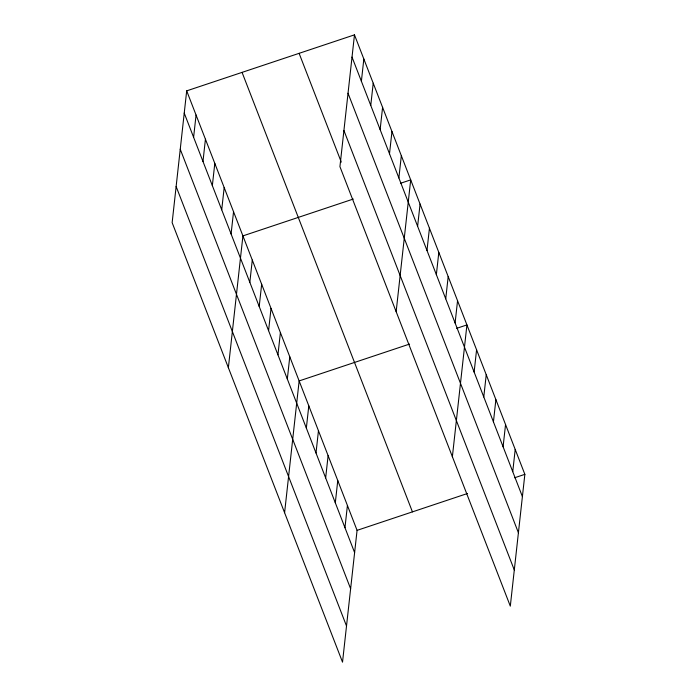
<?xml version="1.0" encoding="UTF-8"?>
<svg xmlns="http://www.w3.org/2000/svg" width="697" height="697" viewBox="0 0 697 697"><rect width="100%" height="100%" fill="white"/><g stroke="black" fill="none" stroke-linecap="round" stroke-linejoin="round"><path stroke-width="1.05" d="M186.691 90.863L172.142 222.657L342.523 662.15L357.073 530.356L186.691 90.863L354.477 34.85L524.858 474.343L510.309 606.137L339.927 166.644L354.477 34.85M193.609 137.274L196.066 115.031M202.984 161.443L205.432 139.2M212.35 185.62L214.807 163.377M221.724 209.788L224.181 187.545M231.09 233.965L233.547 211.722M228.372 367.685L242.922 235.891L353.292 199.046M249.831 282.311L252.288 260.068M259.206 306.48L261.663 284.237M268.58 330.648L271.028 308.405M277.946 354.825L280.403 332.582M287.321 378.994L289.778 356.751M284.594 512.722L299.144 380.928L409.522 344.083M306.349 428.071L308.797 405.828M316.002 452.98L318.459 430.737M361.386 81.261L363.843 59.018M325.656 477.881L328.113 455.638M370.76 105.439L373.217 83.196M335.309 502.79L337.766 480.547M380.135 129.607L382.592 107.364M344.963 527.69L347.42 505.447M389.501 153.784L391.958 131.541M398.876 177.953L401.333 155.71M396.149 311.681L410.699 179.887L400.444 183.302M417.616 226.298L420.073 204.055M426.991 250.467L429.439 228.224M436.357 274.644L438.814 252.401M445.731 298.813L448.188 276.57M455.097 322.99L457.554 300.747M452.379 456.709L466.929 324.915L456.674 328.339M474.126 372.067L476.582 349.824M483.779 396.968L486.236 374.725M493.432 421.877L495.889 399.634M503.095 446.777L505.552 424.534M512.748 471.686L515.205 449.443M357.073 530.356L467.452 493.511M514.604 477.767L524.858 474.343M352.02 57.093L522.402 496.586M348.03 93.241L518.411 532.743M343.917 130.496L514.299 569.989M299.109 53.329L341.277 162.105M242.059 72.375L412.441 511.868M184.235 113.106L354.616 552.599M180.244 149.254L350.626 588.747M176.132 186.5L346.514 625.993"/></g></svg>
